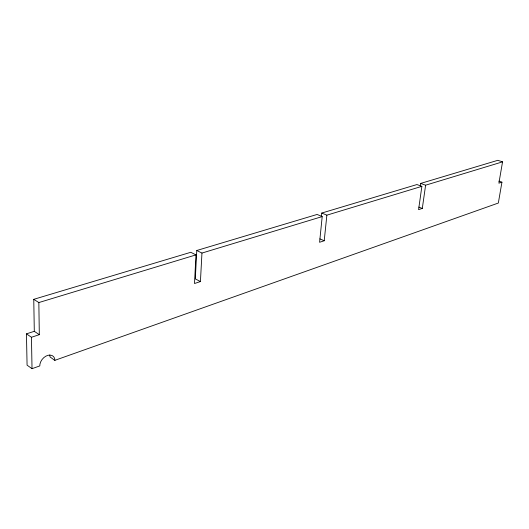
<?xml version="1.0" encoding="UTF-8"?>
<svg xmlns="http://www.w3.org/2000/svg" width="529" height="529" viewBox="0 0 529 529"><rect width="100%" height="100%" fill="white"/><g stroke="black" fill="none" stroke-linecap="round" stroke-linejoin="round"><path stroke-width="0.79" d="M33.763 299.328L38.842 302.555L39.311 334.672L34.299 331.313L33.763 299.328L190.777 252.293L195.961 254.885L194.5 283.518L200.431 281.56L201.952 253.067L196.768 250.495L195.313 278.889L200.431 281.56M498.814 181.11L501.942 182.168L498.331 203.043L54.97 360.295A9.072 6.454 -50.9 0 0 48.06 355.296A9.072 6.454 -50.9 0 0 39.946 364.084L39.794 365.916L32.024 368.68L27.078 365.162L26.45 333.865L34.299 331.313M321.447 216.242L321.771 213.048L416.925 184.548L421.871 186.34L418.584 209.643L422.307 208.419L425.607 185.203L502.55 161.861L498.893 183.173L501.942 182.168M196.768 250.495L317.096 214.45L322.201 216.579L319.589 242.282L324.217 240.755L326.869 215.164L421.871 186.34M420.33 185.818L420.667 183.424L497.802 160.32L502.55 161.861M26.45 333.865L31.456 337.264L39.311 334.672M38.842 302.555L195.961 254.885M201.952 253.067L322.201 216.579M420.667 183.424L425.607 185.203M418.823 207.097L422.307 208.419M321.771 213.048L326.869 215.164M319.9 238.87L324.217 240.755M54.95 360.533L49.997 356.89A9.026 6.46 -50.7 0 0 49.666 355.038M31.456 337.264L32.024 368.68"/></g></svg>
